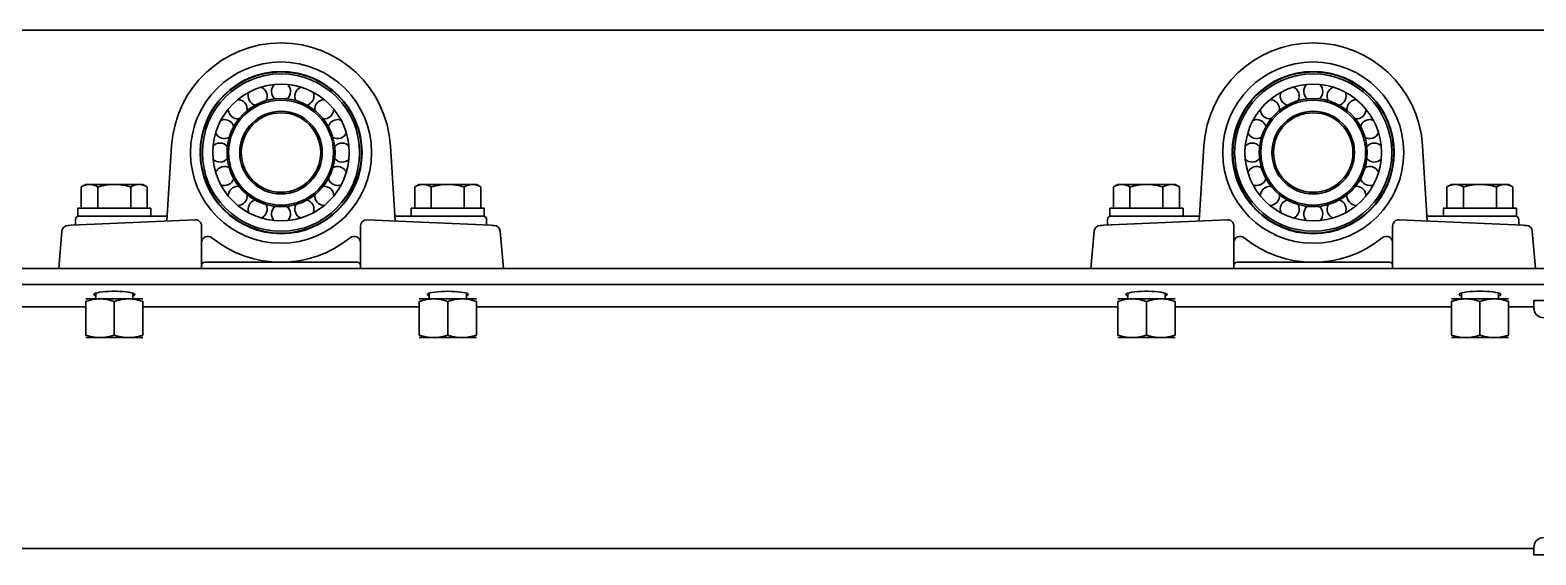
# Model space of a CAD drawing. Header units: millimetres. Extents: x -8400 to 8400, y -5940 to 5940.
# Drawn here: x -2287.8 to -1813.7, y 2650.8 to 2815.8 of the extents above; entities that cross this region are included whole.
import ezdxf

# ---------------------------------------------------------------- set-up
doc = ezdxf.new("R2010")
doc.units = ezdxf.units.MM
doc.layers.add('粗实线层', color=7, linetype='Continuous', lineweight=35)

msp = doc.modelspace()

# ---------------------------------------------------------------- linework, layer by layer
at = {"layer": '粗实线层', "linetype": 'Continuous', "lineweight": 35}
for points in [[(-2671.351, 2815.77), (-1801.358, 2815.77)], [(-2271.734, 2766.467), (-2270.342, 2767.27), (-2270.205, 2767.27), (-2269.799, 2767.27), (-2269.136, 2767.27), (-2269.467, 2767.256), (-2269.796, 2767.215), (-2270.123, 2767.147), (-2270.449, 2767.054), (-2271.094, 2766.8), (-2271.734, 2766.467), (-2271.734, 2759.771)], [(-2250.95, 2759.771), (-2250.95, 2766.467), (-2251.588, 2766.799), (-2252.234, 2767.053), (-2252.559, 2767.147), (-2252.887, 2767.215), (-2253.051, 2767.239), (-2253.216, 2767.256), (-2253.258, 2767.26), (-2253.299, 2767.262), (-2253.341, 2767.265), (-2253.382, 2767.267), (-2253.465, 2767.27), (-2253.548, 2767.27), (-2254.448, 2767.27), (-2255.557, 2767.27), (-2256.842, 2767.27), (-2258.264, 2767.27), (-2259.779, 2767.27), (-2261.342, 2767.27), (-2262.905, 2767.27), (-2264.42, 2767.27), (-2265.842, 2767.27), (-2267.127, 2767.27), (-2268.236, 2767.27), (-2269.136, 2767.27), (-2269.053, 2767.27), (-2268.971, 2767.267), (-2268.929, 2767.265), (-2268.888, 2767.262), (-2268.846, 2767.26), (-2268.805, 2767.256), (-2268.64, 2767.239), (-2268.475, 2767.215), (-2268.147, 2767.147), (-2267.822, 2767.053), (-2267.177, 2766.799), (-2266.538, 2766.467)], [(-2266.538, 2759.771), (-2266.538, 2766.467), (-2265.901, 2766.642), (-2265.258, 2766.8), (-2265.096, 2766.836), (-2264.934, 2766.872), (-2264.772, 2766.906), (-2264.61, 2766.939), (-2264.285, 2767), (-2263.96, 2767.055), (-2263.308, 2767.148), (-2262.655, 2767.215), (-2261.999, 2767.256), (-2261.342, 2767.27), (-2260.682, 2767.256), (-2260.02, 2767.215), (-2259.937, 2767.207), (-2259.854, 2767.2), (-2259.771, 2767.192), (-2259.689, 2767.184), (-2259.524, 2767.166), (-2259.359, 2767.146), (-2259.031, 2767.102), (-2258.705, 2767.052), (-2258.057, 2766.935), (-2257.415, 2766.797), (-2256.778, 2766.641), (-2256.146, 2766.467), (-2256.146, 2759.771)], [(-2256.146, 2766.467), (-2255.506, 2766.8), (-2254.86, 2767.054), (-2254.535, 2767.147), (-2254.208, 2767.215), (-2253.879, 2767.256), (-2253.548, 2767.27), (-2252.885, 2767.27), (-2252.479, 2767.27), (-2252.342, 2767.27), (-2250.95, 2766.467)], [(-2166.734, 2759.771), (-2166.734, 2766.467), (-2166.094, 2766.8), (-2165.448, 2767.054), (-2165.123, 2767.147), (-2164.796, 2767.215), (-2164.467, 2767.256), (-2164.136, 2767.27), (-2164.053, 2767.27), (-2163.97, 2767.267), (-2163.929, 2767.265), (-2163.888, 2767.262), (-2163.846, 2767.26), (-2163.805, 2767.256), (-2163.64, 2767.239), (-2163.475, 2767.215), (-2163.147, 2767.147), (-2162.822, 2767.053), (-2162.177, 2766.799), (-2161.538, 2766.467), (-2161.538, 2759.771)], [(-2145.95, 2759.771), (-2145.95, 2766.467), (-2146.588, 2766.799), (-2147.234, 2767.053), (-2147.559, 2767.147), (-2147.887, 2767.215), (-2148.051, 2767.239), (-2148.216, 2767.256), (-2148.258, 2767.26), (-2148.299, 2767.262), (-2148.34, 2767.265), (-2148.382, 2767.267), (-2148.465, 2767.27), (-2148.548, 2767.27), (-2149.447, 2767.27), (-2150.557, 2767.27), (-2151.842, 2767.27), (-2153.264, 2767.27), (-2154.779, 2767.27), (-2156.342, 2767.27), (-2157.905, 2767.27), (-2159.42, 2767.27), (-2160.842, 2767.27), (-2162.127, 2767.27), (-2163.236, 2767.27), (-2164.136, 2767.27), (-2164.799, 2767.27), (-2165.205, 2767.27), (-2165.342, 2767.27), (-2166.734, 2766.467)], [(-2161.538, 2766.467), (-2160.901, 2766.642), (-2160.258, 2766.8), (-2160.096, 2766.836), (-2159.934, 2766.872), (-2159.772, 2766.906), (-2159.61, 2766.939), (-2159.285, 2767), (-2158.96, 2767.055), (-2158.308, 2767.148), (-2157.655, 2767.215), (-2156.999, 2767.256), (-2156.342, 2767.27), (-2155.682, 2767.256), (-2155.02, 2767.215), (-2154.937, 2767.207), (-2154.854, 2767.2), (-2154.771, 2767.192), (-2154.688, 2767.184), (-2154.524, 2767.166), (-2154.359, 2767.146), (-2154.031, 2767.102), (-2153.705, 2767.052), (-2153.057, 2766.935), (-2152.415, 2766.797), (-2151.778, 2766.641), (-2151.146, 2766.467), (-2151.146, 2759.771)], [(-2151.146, 2766.467), (-2150.506, 2766.8), (-2149.86, 2767.054), (-2149.535, 2767.147), (-2149.208, 2767.215), (-2148.878, 2767.256), (-2148.548, 2767.27), (-2147.885, 2767.27), (-2147.479, 2767.27), (-2147.342, 2767.27), (-2145.95, 2766.467)], [(-1946.734, 2766.467), (-1945.342, 2767.27), (-1945.205, 2767.27), (-1944.799, 2767.27), (-1944.136, 2767.27), (-1944.467, 2767.256), (-1944.796, 2767.215), (-1945.123, 2767.147), (-1945.448, 2767.054), (-1946.094, 2766.8), (-1946.734, 2766.467), (-1946.734, 2759.771)], [(-1925.95, 2759.771), (-1925.95, 2766.467), (-1926.588, 2766.799), (-1927.234, 2767.053), (-1927.559, 2767.147), (-1927.887, 2767.215), (-1928.051, 2767.239), (-1928.216, 2767.256), (-1928.258, 2767.26), (-1928.299, 2767.262), (-1928.341, 2767.265), (-1928.382, 2767.267), (-1928.465, 2767.27), (-1928.548, 2767.27), (-1929.447, 2767.27), (-1930.557, 2767.27), (-1931.842, 2767.27), (-1933.264, 2767.27), (-1934.779, 2767.27), (-1936.342, 2767.27), (-1937.905, 2767.27), (-1939.42, 2767.27), (-1940.842, 2767.27), (-1942.127, 2767.27), (-1943.236, 2767.27), (-1944.136, 2767.27), (-1944.053, 2767.27), (-1943.971, 2767.267), (-1943.929, 2767.265), (-1943.888, 2767.262), (-1943.846, 2767.26), (-1943.805, 2767.256), (-1943.64, 2767.239), (-1943.475, 2767.215), (-1943.147, 2767.147), (-1942.822, 2767.053), (-1942.177, 2766.799), (-1941.538, 2766.467), (-1941.538, 2759.771)], [(-1941.538, 2766.467), (-1940.901, 2766.642), (-1940.258, 2766.8), (-1940.096, 2766.836), (-1939.934, 2766.872), (-1939.772, 2766.906), (-1939.61, 2766.939), (-1939.285, 2767), (-1938.96, 2767.055), (-1938.308, 2767.148), (-1937.655, 2767.215), (-1937, 2767.256), (-1936.342, 2767.27), (-1935.682, 2767.256), (-1935.02, 2767.215), (-1934.937, 2767.207), (-1934.854, 2767.2), (-1934.771, 2767.192), (-1934.689, 2767.184), (-1934.524, 2767.166), (-1934.359, 2767.146), (-1934.031, 2767.102), (-1933.705, 2767.052), (-1933.057, 2766.935), (-1932.415, 2766.797), (-1931.778, 2766.641), (-1931.146, 2766.467)], [(-1925.95, 2766.467), (-1927.342, 2767.27), (-1927.479, 2767.27), (-1927.885, 2767.27), (-1928.548, 2767.27), (-1928.878, 2767.256), (-1929.208, 2767.215), (-1929.535, 2767.147), (-1929.86, 2767.054), (-1930.506, 2766.8), (-1931.146, 2766.467), (-1931.146, 2759.771)], [(-1841.734, 2766.467), (-1841.734, 2759.771)], [(-1836.538, 2766.467), (-1837.177, 2766.799), (-1837.822, 2767.053), (-1838.148, 2767.147), (-1838.475, 2767.215), (-1838.64, 2767.239), (-1838.805, 2767.256), (-1838.846, 2767.26), (-1838.888, 2767.262), (-1838.929, 2767.265), (-1838.97, 2767.267), (-1839.053, 2767.27), (-1839.136, 2767.27), (-1838.236, 2767.27), (-1837.127, 2767.27), (-1835.842, 2767.27), (-1834.42, 2767.27), (-1832.905, 2767.27), (-1831.342, 2767.27), (-1829.779, 2767.27), (-1828.264, 2767.27), (-1826.842, 2767.27), (-1825.557, 2767.27), (-1824.447, 2767.27), (-1823.548, 2767.27), (-1823.465, 2767.27), (-1823.382, 2767.267), (-1823.34, 2767.265), (-1823.299, 2767.262), (-1823.258, 2767.26), (-1823.216, 2767.256), (-1823.051, 2767.239), (-1822.887, 2767.215), (-1822.559, 2767.147), (-1822.234, 2767.053), (-1821.588, 2766.799), (-1820.95, 2766.467), (-1820.95, 2759.771)], [(-1836.538, 2759.771), (-1836.538, 2766.467), (-1835.901, 2766.642), (-1835.258, 2766.8), (-1835.096, 2766.836), (-1834.934, 2766.872), (-1834.772, 2766.906), (-1834.61, 2766.939), (-1834.285, 2767), (-1833.96, 2767.055), (-1833.308, 2767.148), (-1832.655, 2767.215), (-1831.999, 2767.256), (-1831.342, 2767.27), (-1830.682, 2767.256), (-1830.02, 2767.215), (-1829.937, 2767.207), (-1829.854, 2767.2), (-1829.771, 2767.192), (-1829.689, 2767.184), (-1829.523, 2767.166), (-1829.359, 2767.146), (-1829.031, 2767.102), (-1828.705, 2767.052), (-1828.057, 2766.935), (-1827.415, 2766.797), (-1826.778, 2766.641), (-1826.146, 2766.467)], [(-1820.95, 2766.467), (-1822.342, 2767.27), (-1822.479, 2767.27), (-1822.885, 2767.27), (-1823.548, 2767.27), (-1823.879, 2767.256), (-1824.208, 2767.215), (-1824.535, 2767.147), (-1824.86, 2767.054), (-1825.506, 2766.8), (-1826.146, 2766.467), (-1826.146, 2759.771)], [(-2249.842, 2757.27), (-2249.842, 2759.771), (-2249.949, 2759.771), (-2250.268, 2759.771), (-2250.794, 2759.771), (-2251.516, 2759.771), (-2252.421, 2759.771), (-2253.492, 2759.771), (-2254.71, 2759.771), (-2256.051, 2759.771), (-2257.491, 2759.771), (-2259.002, 2759.771), (-2260.557, 2759.771), (-2262.127, 2759.771), (-2263.682, 2759.771), (-2265.193, 2759.771), (-2266.633, 2759.771), (-2267.974, 2759.771), (-2269.191, 2759.771), (-2270.262, 2759.771), (-2271.168, 2759.771), (-2271.89, 2759.771), (-2272.415, 2759.771), (-2272.735, 2759.771), (-2272.842, 2759.771), (-2272.842, 2757.27), (-2272.731, 2757.27), (-2272.4, 2757.27), (-2271.856, 2757.27), (-2271.109, 2757.27), (-2270.174, 2757.27), (-2269.069, 2757.27), (-2267.814, 2757.27), (-2266.434, 2757.27), (-2264.956, 2757.27), (-2263.409, 2757.27), (-2261.821, 2757.27), (-2260.224, 2757.27), (-2258.649, 2757.27), (-2257.126, 2757.27), (-2255.684, 2757.27), (-2254.352, 2757.27), (-2253.154, 2757.27), (-2244.661, 2757.27)], [(-2211.842, 2760.537), (-2211.842, 2760.535)], [(-2211.681, 2760.509), (-2211.442, 2760.271), (-2211.337, 2760.271), (-2211.029, 2760.271), (-2210.545, 2760.271), (-2209.922, 2760.271), (-2209.212, 2760.271), (-2208.472, 2760.271), (-2207.762, 2760.271), (-2207.139, 2760.271), (-2206.655, 2760.271), (-2206.347, 2760.271), (-2206.242, 2760.271), (-2206.003, 2760.509)], [(-2205.842, 2760.535), (-2205.842, 2760.537), (-2205.842, 2760.537)], [(-2173.022, 2757.27), (-2164.53, 2757.27), (-2163.332, 2757.27), (-2162, 2757.27), (-2160.558, 2757.27), (-2159.035, 2757.27), (-2157.459, 2757.27), (-2155.863, 2757.27), (-2154.275, 2757.27), (-2152.728, 2757.27), (-2151.25, 2757.27), (-2149.87, 2757.27), (-2148.615, 2757.27), (-2147.51, 2757.27), (-2146.574, 2757.27), (-2145.828, 2757.27), (-2145.284, 2757.27), (-2144.953, 2757.27), (-2144.842, 2757.27), (-2144.842, 2759.771), (-2144.949, 2759.771), (-2145.268, 2759.771), (-2145.794, 2759.771), (-2146.516, 2759.771), (-2147.421, 2759.771), (-2148.493, 2759.771), (-2149.71, 2759.771), (-2151.051, 2759.771), (-2152.491, 2759.771), (-2154.002, 2759.771), (-2155.557, 2759.771), (-2157.127, 2759.771), (-2158.682, 2759.771), (-2160.193, 2759.771), (-2161.633, 2759.771), (-2162.974, 2759.771), (-2164.191, 2759.771), (-2165.263, 2759.771), (-2166.168, 2759.771), (-2166.89, 2759.771), (-2167.416, 2759.771), (-2167.735, 2759.771), (-2167.842, 2759.771), (-2167.842, 2757.27)], [(-1924.842, 2757.27), (-1924.842, 2759.771), (-1924.949, 2759.771), (-1925.268, 2759.771), (-1925.794, 2759.771), (-1926.516, 2759.771), (-1927.421, 2759.771), (-1928.493, 2759.771), (-1929.71, 2759.771), (-1931.051, 2759.771), (-1932.491, 2759.771), (-1934.002, 2759.771), (-1935.557, 2759.771), (-1937.127, 2759.771), (-1938.682, 2759.771), (-1940.193, 2759.771), (-1941.633, 2759.771), (-1942.974, 2759.771), (-1944.191, 2759.771), (-1945.262, 2759.771), (-1946.168, 2759.771), (-1946.89, 2759.771), (-1947.416, 2759.771), (-1947.735, 2759.771), (-1947.842, 2759.771), (-1947.842, 2757.27), (-1947.731, 2757.27), (-1947.4, 2757.27), (-1946.856, 2757.27), (-1946.109, 2757.27), (-1945.174, 2757.27), (-1944.069, 2757.27), (-1942.814, 2757.27), (-1941.434, 2757.27), (-1939.956, 2757.27), (-1938.409, 2757.27), (-1936.821, 2757.27), (-1935.224, 2757.27), (-1933.649, 2757.27), (-1932.126, 2757.27), (-1930.684, 2757.27), (-1929.351, 2757.27), (-1928.154, 2757.27)], [(-1886.842, 2760.537), (-1886.842, 2760.535)], [(-1886.68, 2760.509), (-1886.442, 2760.271), (-1886.336, 2760.271), (-1886.029, 2760.271), (-1885.545, 2760.271), (-1884.922, 2760.271), (-1884.212, 2760.271), (-1883.472, 2760.271), (-1882.762, 2760.271), (-1882.139, 2760.271), (-1881.655, 2760.271), (-1881.347, 2760.271), (-1881.242, 2760.271), (-1881.003, 2760.509)], [(-1880.842, 2760.535), (-1880.842, 2760.537), (-1880.842, 2760.537)], [(-1848.022, 2757.27), (-1839.53, 2757.27), (-1838.332, 2757.27), (-1837, 2757.27), (-1835.558, 2757.27), (-1834.035, 2757.27), (-1832.459, 2757.27), (-1830.863, 2757.27), (-1829.275, 2757.27), (-1827.728, 2757.27), (-1826.25, 2757.27), (-1824.87, 2757.27), (-1823.615, 2757.27), (-1822.51, 2757.27), (-1821.574, 2757.27), (-1820.828, 2757.27), (-1820.284, 2757.27), (-1819.953, 2757.27), (-1819.842, 2757.27), (-1819.842, 2759.771), (-1819.949, 2759.771), (-1820.268, 2759.771), (-1820.794, 2759.771), (-1821.516, 2759.771), (-1822.421, 2759.771), (-1823.493, 2759.771), (-1824.71, 2759.771), (-1826.051, 2759.771), (-1827.491, 2759.771), (-1829.002, 2759.771), (-1830.557, 2759.771), (-1832.127, 2759.771), (-1833.682, 2759.771), (-1835.193, 2759.771), (-1836.632, 2759.771), (-1837.974, 2759.771), (-1839.191, 2759.771), (-1840.263, 2759.771), (-1841.168, 2759.771), (-1841.89, 2759.771), (-1842.415, 2759.771), (-1842.735, 2759.771), (-1842.842, 2759.771), (-1842.842, 2757.27)], [(-2244.661, 2757.27), (-2263.995, 2757.27)], [(-2153.688, 2757.27), (-2173.022, 2757.27)], [(-1919.661, 2757.27), (-1938.996, 2757.27)], [(-1919.661, 2757.27), (-1928.154, 2757.27)], [(-1828.688, 2757.27), (-1848.022, 2757.27)], [(-2138.842, 2740.77), (-2139.872, 2752.544)], [(-1813.842, 2740.77), (-1814.872, 2752.544)], [(-1771.342, 2738.337), (-1771.342, 2740.77), (-5571.342, 2740.77), (-5571.342, 2738.337)], [(-1771.342, 2735.77), (-5571.342, 2735.77)], [(-2270.342, 2731.27), (-2270.205, 2731.27), (-2269.799, 2731.27), (-2269.136, 2731.27), (-2268.236, 2731.27), (-2267.127, 2731.27), (-2265.842, 2731.27), (-2265.985, 2731.27), (-2266.129, 2731.267), (-2266.201, 2731.265), (-2266.273, 2731.262), (-2266.344, 2731.26), (-2266.416, 2731.256), (-2266.702, 2731.239), (-2266.987, 2731.215), (-2267.554, 2731.147), (-2268.118, 2731.053), (-2269.236, 2730.799), (-2270.342, 2730.467), (-2270.342, 2719.874), (-2269.233, 2719.541), (-2268.115, 2719.287), (-2267.551, 2719.194), (-2266.985, 2719.126), (-2266.415, 2719.084), (-2265.842, 2719.07), (-2267.127, 2719.07), (-2268.236, 2719.07), (-2269.136, 2719.07), (-2269.799, 2719.07), (-2270.205, 2719.07), (-2270.342, 2719.07)], [(-2267.193, 2732.195), (-2267.598, 2732.362), (-2267.81, 2732.538), (-2267.823, 2732.716), (-2267.636, 2732.892), (-2267.255, 2733.061), (-2266.692, 2733.216), (-2265.964, 2733.354), (-2265.093, 2733.47), (-2264.108, 2733.56), (-2263.036, 2733.621), (-2261.912, 2733.652), (-2260.771, 2733.652), (-2259.648, 2733.621), (-2258.576, 2733.56), (-2257.59, 2733.47), (-2256.72, 2733.354), (-2255.992, 2733.216), (-2255.429, 2733.061), (-2255.048, 2732.892), (-2254.861, 2732.716), (-2254.874, 2732.538), (-2255.086, 2732.362), (-2255.491, 2732.195)], [(-2267.192, 2733.082), (-2267.192, 2731.27)], [(-2252.342, 2731.27), (-2252.479, 2731.27), (-2252.885, 2731.27), (-2253.548, 2731.27), (-2254.448, 2731.27), (-2255.557, 2731.27), (-2256.842, 2731.27), (-2258.264, 2731.27), (-2259.779, 2731.27), (-2261.342, 2731.27), (-2262.905, 2731.27), (-2264.42, 2731.27), (-2265.842, 2731.27), (-2265.269, 2731.256), (-2264.699, 2731.215), (-2264.132, 2731.147), (-2263.569, 2731.054), (-2262.451, 2730.8), (-2261.342, 2730.467), (-2260.235, 2730.799), (-2259.118, 2731.053), (-2258.554, 2731.147), (-2257.987, 2731.215), (-2257.702, 2731.239), (-2257.416, 2731.256), (-2257.344, 2731.26), (-2257.272, 2731.262), (-2257.201, 2731.265), (-2257.129, 2731.267), (-2256.985, 2731.27), (-2256.842, 2731.27), (-2256.269, 2731.256), (-2255.699, 2731.215), (-2255.132, 2731.147), (-2254.569, 2731.054), (-2253.45, 2730.8), (-2252.342, 2730.467), (-2252.342, 2719.874), (-2253.448, 2719.541), (-2254.566, 2719.287), (-2255.13, 2719.194), (-2255.697, 2719.126), (-2255.982, 2719.102), (-2256.268, 2719.084), (-2256.34, 2719.081), (-2256.411, 2719.078), (-2256.483, 2719.076), (-2256.555, 2719.074), (-2256.699, 2719.071), (-2256.842, 2719.07), (-2258.264, 2719.07), (-2259.779, 2719.07), (-2261.342, 2719.07), (-2262.905, 2719.07), (-2264.42, 2719.07), (-2265.842, 2719.07), (-2265.699, 2719.071), (-2265.555, 2719.074), (-2265.483, 2719.076), (-2265.411, 2719.078), (-2265.34, 2719.081), (-2265.268, 2719.084), (-2264.982, 2719.102), (-2264.697, 2719.126), (-2264.13, 2719.194), (-2263.566, 2719.287), (-2262.448, 2719.541), (-2261.342, 2719.874)], [(-2255.491, 2731.27), (-2255.491, 2733.082)], [(-2165.342, 2731.27), (-2165.205, 2731.27), (-2164.799, 2731.27), (-2164.136, 2731.27), (-2163.236, 2731.27), (-2162.127, 2731.27), (-2160.842, 2731.27), (-2160.985, 2731.27), (-2161.129, 2731.267), (-2161.201, 2731.265), (-2161.272, 2731.262), (-2161.344, 2731.26), (-2161.416, 2731.256), (-2161.702, 2731.239), (-2161.987, 2731.215), (-2162.554, 2731.147), (-2163.118, 2731.053), (-2164.236, 2730.799), (-2165.342, 2730.467), (-2165.342, 2719.874), (-2164.233, 2719.541), (-2163.115, 2719.287), (-2162.552, 2719.194), (-2161.985, 2719.126), (-2161.415, 2719.084), (-2160.842, 2719.07), (-2160.698, 2719.071), (-2160.555, 2719.074), (-2160.483, 2719.076), (-2160.411, 2719.078), (-2160.34, 2719.081), (-2160.268, 2719.084), (-2159.982, 2719.102), (-2159.697, 2719.126), (-2159.13, 2719.194), (-2158.566, 2719.287), (-2157.448, 2719.541), (-2156.342, 2719.874)], [(-2162.192, 2733.082), (-2162.192, 2731.27)], [(-2156.342, 2730.467), (-2156.342, 2719.874), (-2155.233, 2719.541), (-2154.115, 2719.287), (-2153.551, 2719.194), (-2152.985, 2719.126), (-2152.415, 2719.084), (-2151.842, 2719.07), (-2151.699, 2719.071), (-2151.555, 2719.074), (-2151.483, 2719.076), (-2151.411, 2719.078), (-2151.34, 2719.081), (-2151.268, 2719.084), (-2150.982, 2719.102), (-2150.697, 2719.126), (-2150.13, 2719.194), (-2149.566, 2719.287), (-2148.448, 2719.541), (-2147.342, 2719.874), (-2147.342, 2730.467), (-2148.451, 2730.8), (-2149.569, 2731.054), (-2150.132, 2731.147), (-2150.699, 2731.215), (-2151.269, 2731.256), (-2151.842, 2731.27), (-2151.985, 2731.27), (-2152.129, 2731.267), (-2152.201, 2731.265), (-2152.272, 2731.262), (-2152.344, 2731.26), (-2152.416, 2731.256), (-2152.702, 2731.239), (-2152.987, 2731.215), (-2153.554, 2731.147), (-2154.118, 2731.053), (-2155.235, 2730.799), (-2156.342, 2730.467), (-2157.45, 2730.8), (-2158.569, 2731.054), (-2159.132, 2731.147), (-2159.699, 2731.215), (-2160.268, 2731.256), (-2160.842, 2731.27), (-2159.42, 2731.27), (-2157.905, 2731.27), (-2156.342, 2731.27), (-2154.779, 2731.27), (-2153.264, 2731.27), (-2151.842, 2731.27), (-2150.557, 2731.27), (-2149.447, 2731.27), (-2148.548, 2731.27), (-2147.885, 2731.27), (-2147.479, 2731.27), (-2147.342, 2731.27)], [(-2150.491, 2731.27), (-2150.491, 2733.082)], [(-1945.342, 2731.27), (-1945.205, 2731.27), (-1944.799, 2731.27), (-1944.136, 2731.27), (-1943.236, 2731.27), (-1942.127, 2731.27), (-1940.842, 2731.27), (-1940.985, 2731.27), (-1941.129, 2731.267), (-1941.2, 2731.265), (-1941.272, 2731.262), (-1941.344, 2731.26), (-1941.416, 2731.256), (-1941.702, 2731.239), (-1941.987, 2731.215), (-1942.554, 2731.147), (-1943.118, 2731.053), (-1944.236, 2730.799), (-1945.342, 2730.467), (-1945.342, 2719.874), (-1944.233, 2719.541), (-1943.115, 2719.287), (-1942.552, 2719.194), (-1941.985, 2719.126), (-1941.415, 2719.084), (-1940.842, 2719.07), (-1940.698, 2719.071), (-1940.555, 2719.074), (-1940.483, 2719.076), (-1940.411, 2719.078), (-1940.34, 2719.081), (-1940.268, 2719.084), (-1939.982, 2719.102), (-1939.697, 2719.126), (-1939.13, 2719.194), (-1938.566, 2719.287), (-1937.448, 2719.541), (-1936.342, 2719.874), (-1936.342, 2730.467)], [(-1942.193, 2732.195), (-1942.597, 2732.362), (-1942.81, 2732.538), (-1942.823, 2732.716), (-1942.636, 2732.892), (-1942.255, 2733.061), (-1941.692, 2733.216), (-1940.964, 2733.354), (-1940.094, 2733.47), (-1939.108, 2733.56), (-1938.036, 2733.621), (-1936.913, 2733.652), (-1935.771, 2733.652), (-1934.648, 2733.621), (-1933.576, 2733.56), (-1932.59, 2733.47), (-1931.72, 2733.354), (-1930.992, 2733.216), (-1930.429, 2733.061), (-1930.048, 2732.892), (-1929.861, 2732.716), (-1929.874, 2732.538), (-1930.086, 2732.362), (-1930.491, 2732.195)], [(-1942.192, 2733.082), (-1942.192, 2731.27)], [(-1936.342, 2719.874), (-1935.233, 2719.541), (-1934.115, 2719.287), (-1933.552, 2719.194), (-1932.985, 2719.126), (-1932.415, 2719.084), (-1931.842, 2719.07), (-1931.699, 2719.071), (-1931.555, 2719.074), (-1931.483, 2719.076), (-1931.412, 2719.078), (-1931.34, 2719.081), (-1931.268, 2719.084), (-1930.982, 2719.102), (-1930.697, 2719.126), (-1930.13, 2719.194), (-1929.566, 2719.287), (-1928.448, 2719.541), (-1927.342, 2719.874), (-1927.342, 2730.467), (-1928.45, 2730.8), (-1929.569, 2731.054), (-1930.132, 2731.147), (-1930.699, 2731.215), (-1931.269, 2731.256), (-1931.842, 2731.27), (-1930.557, 2731.27), (-1929.447, 2731.27), (-1928.548, 2731.27), (-1927.885, 2731.27), (-1927.479, 2731.27), (-1927.342, 2731.27)], [(-1930.491, 2731.27), (-1930.491, 2733.082)], [(-1831.342, 2730.467), (-1832.45, 2730.8), (-1833.569, 2731.054), (-1834.132, 2731.147), (-1834.699, 2731.215), (-1835.269, 2731.256), (-1835.842, 2731.27), (-1835.985, 2731.27), (-1836.129, 2731.267), (-1836.201, 2731.265), (-1836.272, 2731.262), (-1836.344, 2731.26), (-1836.416, 2731.256), (-1836.702, 2731.239), (-1836.987, 2731.215), (-1837.554, 2731.147), (-1838.118, 2731.053), (-1839.235, 2730.799), (-1840.342, 2730.467), (-1840.342, 2719.874), (-1839.233, 2719.541), (-1838.115, 2719.287), (-1837.552, 2719.194), (-1836.985, 2719.126), (-1836.415, 2719.084), (-1835.842, 2719.07), (-1834.42, 2719.07), (-1832.905, 2719.07), (-1831.342, 2719.07), (-1829.779, 2719.07), (-1828.264, 2719.07), (-1826.842, 2719.07), (-1825.557, 2719.07), (-1824.447, 2719.07), (-1823.548, 2719.07), (-1822.885, 2719.07), (-1822.479, 2719.07), (-1822.342, 2719.07)], [(-1840.342, 2731.27), (-1840.205, 2731.27), (-1839.799, 2731.27), (-1839.136, 2731.27), (-1838.236, 2731.27), (-1837.127, 2731.27), (-1835.842, 2731.27), (-1834.42, 2731.27), (-1832.905, 2731.27), (-1831.342, 2731.27), (-1829.779, 2731.27), (-1828.264, 2731.27), (-1826.842, 2731.27), (-1826.985, 2731.27), (-1827.129, 2731.267), (-1827.2, 2731.265), (-1827.273, 2731.262), (-1827.344, 2731.26), (-1827.416, 2731.256), (-1827.702, 2731.239), (-1827.987, 2731.215), (-1828.554, 2731.147), (-1829.118, 2731.053), (-1830.235, 2730.799), (-1831.342, 2730.467), (-1831.342, 2719.874), (-1832.448, 2719.541), (-1833.566, 2719.287), (-1834.13, 2719.194), (-1834.697, 2719.126), (-1834.982, 2719.102), (-1835.268, 2719.084), (-1835.34, 2719.081), (-1835.411, 2719.078), (-1835.483, 2719.076), (-1835.555, 2719.074), (-1835.698, 2719.071), (-1835.842, 2719.07), (-1837.127, 2719.07), (-1838.236, 2719.07), (-1839.136, 2719.07), (-1839.799, 2719.07), (-1840.205, 2719.07), (-1840.342, 2719.07)], [(-1837.192, 2733.082), (-1837.192, 2731.27)], [(-1831.342, 2719.874), (-1830.233, 2719.541), (-1829.115, 2719.287), (-1828.551, 2719.194), (-1827.985, 2719.126), (-1827.415, 2719.084), (-1826.842, 2719.07), (-1826.699, 2719.071), (-1826.555, 2719.074), (-1826.483, 2719.076), (-1826.411, 2719.078), (-1826.34, 2719.081), (-1826.268, 2719.084), (-1825.982, 2719.102), (-1825.697, 2719.126), (-1825.13, 2719.194), (-1824.566, 2719.287), (-1823.448, 2719.541), (-1822.342, 2719.874), (-1822.342, 2730.467), (-1823.45, 2730.8), (-1824.569, 2731.054), (-1825.132, 2731.147), (-1825.699, 2731.215), (-1826.269, 2731.256), (-1826.842, 2731.27), (-1825.557, 2731.27), (-1824.447, 2731.27), (-1823.548, 2731.27), (-1822.885, 2731.27), (-1822.479, 2731.27), (-1822.342, 2731.27)], [(-1825.491, 2731.27), (-1825.491, 2733.082)], [(-2472.383, 2728.771), (-2270.389, 2728.771)], [(-2261.342, 2730.467), (-2261.342, 2719.874), (-2260.233, 2719.541), (-2259.115, 2719.287), (-2258.552, 2719.194), (-2257.985, 2719.126), (-2257.415, 2719.084), (-2256.842, 2719.07), (-2255.557, 2719.07), (-2254.448, 2719.07), (-2253.548, 2719.07), (-2252.885, 2719.07), (-2252.479, 2719.07), (-2252.342, 2719.07)], [(-2252.398, 2728.771), (-2165.354, 2728.771)], [(-2147.364, 2728.771), (-1945.37, 2728.771)], [(-1927.379, 2728.771), (-1840.395, 2728.771)], [(-1822.345, 2728.771), (-1814.389, 2728.771)], [(-2147.342, 2719.07), (-2147.479, 2719.07), (-2147.885, 2719.07), (-2148.548, 2719.07), (-2149.447, 2719.07), (-2150.557, 2719.07), (-2151.842, 2719.07), (-2153.264, 2719.07), (-2154.779, 2719.07), (-2156.342, 2719.07), (-2157.905, 2719.07), (-2159.42, 2719.07), (-2160.842, 2719.07), (-2162.127, 2719.07), (-2163.236, 2719.07), (-2164.136, 2719.07), (-2164.799, 2719.07), (-2165.205, 2719.07), (-2165.342, 2719.07)], [(-1927.342, 2719.07), (-1927.479, 2719.07), (-1927.885, 2719.07), (-1928.548, 2719.07), (-1929.447, 2719.07), (-1930.557, 2719.07), (-1931.842, 2719.07), (-1933.264, 2719.07), (-1934.779, 2719.07), (-1936.342, 2719.07), (-1937.905, 2719.07), (-1939.42, 2719.07), (-1940.842, 2719.07), (-1942.127, 2719.07), (-1943.236, 2719.07), (-1944.136, 2719.07), (-1944.799, 2719.07), (-1945.205, 2719.07), (-1945.342, 2719.07)], [(-1814.389, 2652.77), (-2687.854, 2652.77)]]:
    msp.add_lwpolyline(points, dxfattribs=at)
for points in [[(-2244.755, 2755.77), (-2243.275, 2779.425, -0.9393667), (-2174.409, 2779.426), (-2172.929, 2755.77)], [(-2172.929, 2755.77), (-2174.409, 2779.426, 0.9393667), (-2243.275, 2779.425)], [(-1919.755, 2755.77), (-1918.275, 2779.426, -0.9393645), (-1849.409, 2779.426), (-1847.929, 2755.77)], [(-1847.929, 2755.77), (-1849.409, 2779.425, 0.9393645), (-1918.275, 2779.426), (-1919.755, 2755.77)], [(-2223.741, 2785.457, 0.3352779), (-2226.627, 2787.637, 0.1016523), (-2227.81, 2787.394)], [(-2189.874, 2787.394, 0.1016656), (-2191.057, 2787.637, 0.3352647), (-2193.943, 2785.457)], [(-1898.741, 2785.457, 0.3352647), (-1901.627, 2787.637, 0.1016656), (-1902.81, 2787.394)], [(-1864.874, 2787.394, 0.1016523), (-1866.057, 2787.637, 0.3352779), (-1868.943, 2785.457)], [(-2225.74, 2779.132, 0.2292145), (-2228.092, 2780.27, 0.2021873), (-2230.24, 2779.365)], [(-2187.444, 2779.365, 0.2021825), (-2189.592, 2780.27, 0.2292061), (-2191.944, 2779.132)], [(-1900.74, 2779.132, 0.2292061), (-1903.092, 2780.27, 0.2021825), (-1905.24, 2779.365)], [(-1862.444, 2779.365, 0.2021873), (-1864.592, 2780.27, 0.2292145), (-1866.944, 2779.132)], [(-2225.166, 2772.524, 0.1278815), (-2226.627, 2772.903, 0.3067588), (-2229.413, 2771.017)], [(-2188.271, 2771.017, 0.3067853), (-2191.057, 2772.903, 0.127855), (-2192.518, 2772.524)], [(-1900.166, 2772.524, 0.127855), (-1901.627, 2772.903, 0.3067853), (-1904.413, 2771.017)], [(-1863.271, 2771.017, 0.306772), (-1866.057, 2772.903, 0.1278682), (-1867.518, 2772.524)], [(-2222.107, 2766.639, 0.0290614), (-2222.454, 2766.659, 0.4142119), (-2225.454, 2763.659)], [(-2192.23, 2763.621, 0.4142148), (-2195.23, 2766.659, 0.0290614), (-2195.577, 2766.639)], [(-1897.107, 2766.639, 0.0290614), (-1897.454, 2766.659, 0.4142119), (-1900.454, 2763.659)], [(-1867.23, 2763.621, 0.4142148), (-1870.23, 2766.659, 0.0290614), (-1870.577, 2766.639)], [(-1885.826, 2760.27, 0.4142259), (-1886.092, 2756.036, 0.0184209), (-1885.936, 2755.873)], [(-2278.842, 2740.77), (-2277.812, 2752.544, -0.3759804), (-2275.909, 2754.368), (-2275.774, 2754.374), (-2275.406, 2754.391), (-2274.902, 2754.413), (-2235.932, 2756.167, -0.4275524), (-2233.842, 2754.169), (-2233.842, 2740.77)], [(-2272.57, 2757.27, 0.4142502), (-2273.57, 2756.27), (-2273.57, 2754.474)], [(-2183.842, 2740.77), (-2183.842, 2754.169, -0.0106027), (-2183.84, 2754.259, -0.4141896), (-2181.752, 2756.168), (-2142.782, 2754.413), (-2142.278, 2754.391), (-2141.909, 2754.374), (-2141.775, 2754.368, -0.3760012), (-2139.872, 2752.544), (-2138.842, 2740.77)], [(-2144.114, 2754.474), (-2144.114, 2756.27, 0.4142324), (-2145.113, 2757.27)], [(-1953.842, 2740.77), (-1952.812, 2752.544, -0.3759804), (-1950.909, 2754.368), (-1950.774, 2754.374), (-1950.405, 2754.391), (-1949.902, 2754.413), (-1910.932, 2756.168, -0.427525), (-1908.842, 2754.169), (-1908.842, 2740.77)], [(-1947.57, 2757.27, 0.4142502), (-1948.57, 2756.27), (-1948.57, 2754.474)], [(-1858.842, 2740.77), (-1858.842, 2754.168, -0.4276233), (-1856.752, 2756.168), (-1817.782, 2754.413), (-1817.278, 2754.391), (-1816.909, 2754.374), (-1816.775, 2754.368, -0.3759804), (-1814.872, 2752.544), (-1813.842, 2740.77)], [(-1819.114, 2754.474), (-1819.114, 2756.27, 0.4142502), (-1820.114, 2757.27)], [(-2183.842, 2748.929, 0.631336), (-2187.102, 2750.482, -0.3547124), (-2230.582, 2750.481, 0.6313531), (-2233.842, 2748.929)], [(-2183.842, 2748.929, 0.631336), (-2187.102, 2750.481, -0.3547124), (-2230.582, 2750.482, 0.6313531), (-2233.842, 2748.929)], [(-1858.842, 2748.929, 0.6313653), (-1862.102, 2750.481, -0.3547124), (-1905.582, 2750.481, 0.6313055), (-1908.842, 2748.929)], [(-1858.842, 2748.929, 0.6313653), (-1862.102, 2750.481, -0.3547124), (-1905.582, 2750.482, 0.6313055), (-1908.842, 2748.929)], [(-2183.842, 2741.77, 0.4141708), (-2184.842, 2742.77), (-2208.842, 2742.77), (-2232.842, 2742.77, 0.4141927), (-2233.842, 2741.77)], [(-1858.842, 2741.77, 0.4141708), (-1859.842, 2742.77), (-1883.842, 2742.77), (-1907.842, 2742.77, 0.4141708), (-1908.842, 2741.77)]]:
    msp.add_lwpolyline(points, format="xyb", dxfattribs=at)
for points in [[(-1840.342, 2767.27), (-1841.734, 2766.467), (-1841.094, 2766.8), (-1840.448, 2767.054), (-1840.123, 2767.147), (-1839.796, 2767.215), (-1839.467, 2767.256), (-1839.136, 2767.27), (-1839.799, 2767.27), (-1840.205, 2767.27)], [(-1940.842, 2731.27), (-1939.42, 2731.27), (-1937.905, 2731.27), (-1936.342, 2731.27), (-1934.779, 2731.27), (-1933.264, 2731.27), (-1931.842, 2731.27), (-1931.985, 2731.27), (-1932.129, 2731.267), (-1932.201, 2731.265), (-1932.272, 2731.262), (-1932.344, 2731.26), (-1932.416, 2731.256), (-1932.702, 2731.239), (-1932.987, 2731.215), (-1933.554, 2731.147), (-1934.118, 2731.053), (-1935.235, 2730.799), (-1936.342, 2730.467), (-1937.45, 2730.8), (-1938.569, 2731.054), (-1939.132, 2731.147), (-1939.699, 2731.215), (-1940.269, 2731.256)]]:
    msp.add_lwpolyline(points, close=True, dxfattribs=at)
msp.add_lwpolyline([(-1776.342, 2664.334, -0.3690561), (-1778.874, 2661.371), (-1811.81, 2656.17, 0.3690496), (-1814.342, 2653.207), (-1814.342, 2650.77), (-1771.342, 2650.77), (-1771.342, 2730.77), (-1814.342, 2730.77), (-1814.342, 2728.334, 0.3690496), (-1811.81, 2725.371), (-1778.874, 2720.17, -0.3690561), (-1776.342, 2717.207)], format="xyb", close=True, dxfattribs=at)
for centre, radius in [((-2208.842, 2777.27), 28.5), ((-2208.842, 2777.27), 25.5), ((-2208.842, 2777.27), 25.341), ((-2208.842, 2777.27), 24.739), ((-1883.842, 2777.27), 28.5), ((-1883.842, 2777.27), 25.5), ((-1883.842, 2777.27), 25.341), ((-1883.842, 2777.27), 24.739), ((-2208.842, 2777.27), 21.5), ((-1883.842, 2777.27), 21.5), ((-2208.842, 2777.27), 17), ((-2208.842, 2777.27), 16.5), ((-1883.842, 2777.27), 17), ((-1883.842, 2777.27), 16.5), ((-2208.842, 2777.27), 13), ((-2208.842, 2777.27), 12.5), ((-1883.842, 2777.27), 13), ((-1883.842, 2777.27), 12.5)]:
    msp.add_circle(centre, radius, dxfattribs=at)
for centre, radius, start, end in [((-2216.209, 2795.055), 3, 330.86143, 68.22411), ((-2208.842, 2796.521), 3, 134.28412, 231.65058), ((-2208.842, 2796.521), 3, 308.3626, 45.70991), ((-2201.475, 2795.055), 3, 111.7855, 209.12237), ((-1891.208, 2795.055), 3, 330.86143, 68.21396), ((-1883.842, 2796.521), 3, 134.28737, 231.6664), ((-1883.842, 2796.521), 3, 308.36208, 45.745), ((-1876.475, 2795.055), 3, 111.7855, 209.16502), ((-2222.46, 2791.64), 2.242, 89.84043, 90.80333), ((-2222.454, 2790.882), 3, 353.36236, 90.01097), ((-2216.209, 2795.055), 3, 156.78806, 254.1435), ((-2201.475, 2795.055), 3, 285.8631, 23.226), ((-2195.23, 2790.882), 3, 89.99857, 186.62496), ((-2195.224, 2791.64), 2.242, 89.19665, 90.15958), ((-1897.46, 2791.64), 2.242, 89.84043, 90.80333), ((-1897.454, 2790.882), 3, 353.36379, 90.01097), ((-1891.208, 2795.055), 3, 156.78636, 254.1435), ((-1876.475, 2795.055), 3, 285.8631, 23.226), ((-1870.23, 2790.882), 3, 89.99857, 186.62496), ((-1870.224, 2791.64), 2.242, 89.19666, 90.15957), ((-2222.454, 2790.882), 3, 179.28636, 276.62299), ((-2195.23, 2790.882), 3, 263.3683, 0.69531), ((-1897.454, 2790.882), 3, 179.28636, 276.62299), ((-1870.23, 2790.882), 3, 263.36953, 0.7031), ((-2226.627, 2784.637), 3, 201.78695, 299.14019), ((-2191.057, 2784.637), 3, 240.86753, 338.21453), ((-1901.627, 2784.637), 3, 201.78474, 299.14265), ((-1866.057, 2784.637), 3, 240.86645, 338.19985), ((-2228.092, 2777.27), 3, 224.28597, 321.64336), ((-2189.592, 2777.27), 3, 218.36889, 315.72802), ((-1903.092, 2777.27), 3, 224.28597, 321.6258), ((-1864.592, 2777.27), 3, 218.36793, 315.73253), ((-2226.627, 2769.904), 3, 246.78507, 344.09686), ((-2191.057, 2769.903), 3, 195.86858, 293.23679), ((-1901.627, 2769.904), 3, 246.78507, 344.13434), ((-1866.057, 2769.904), 3, 195.87036, 293.23056), ((-2195.237, 2762.162), 4.496, 89.43807, 89.91817), ((-1870.236, 2762.162), 4.496, 89.43807, 89.91817), ((-2221.008, 2763.665), 4.446, 180.07912, 180.56465), ((-2222.454, 2763.659), 3, 269.99901, 6.65716), ((-2216.209, 2759.486), 3, 105.86947, 203.26278), ((-2216.209, 2759.486), 3, 291.78001, 29.12989), ((-2208.842, 2758.02), 3, 131.41043, 225.69472), ((-2208.842, 2758.02), 3, 314.28168, 48.59358), ((-2201.475, 2759.485), 3, 150.86645, 248.24893), ((-2201.475, 2759.486), 3, 336.78003, 74.12482), ((-2195.23, 2763.659), 3, 173.36809, 269.98483), ((-1896.007, 2763.665), 4.446, 180.07912, 180.56465), ((-1897.454, 2763.659), 3, 269.99901, 6.63101), ((-1891.208, 2759.485), 3, 105.86871, 203.21826), ((-1891.208, 2759.486), 3, 291.7791, 29.16502), ((-1883.842, 2758.02), 3, 314.27843, 48.59358), ((-1876.475, 2759.485), 3, 150.86645, 248.23292), ((-1876.475, 2759.485), 3, 336.78173, 74.11692), ((-1870.23, 2763.659), 3, 173.36809, 269.98483)]:
    msp.add_arc(centre, radius, start, end, dxfattribs=at)
for centre, major_axis, ratio, start_param, end_param in [((-2156.342, 2732.638), (-6.442, 0), 0.1565948, 2.6909223, 6.7339029), ((-1831.342, 2732.638), (-6.583, 0), 0.1565963, 2.6909278, 6.7338844)]:
    msp.add_ellipse(centre, major_axis=major_axis, ratio=ratio, start_param=start_param, end_param=end_param, dxfattribs=at)

doc.saveas('drawing.dxf')
